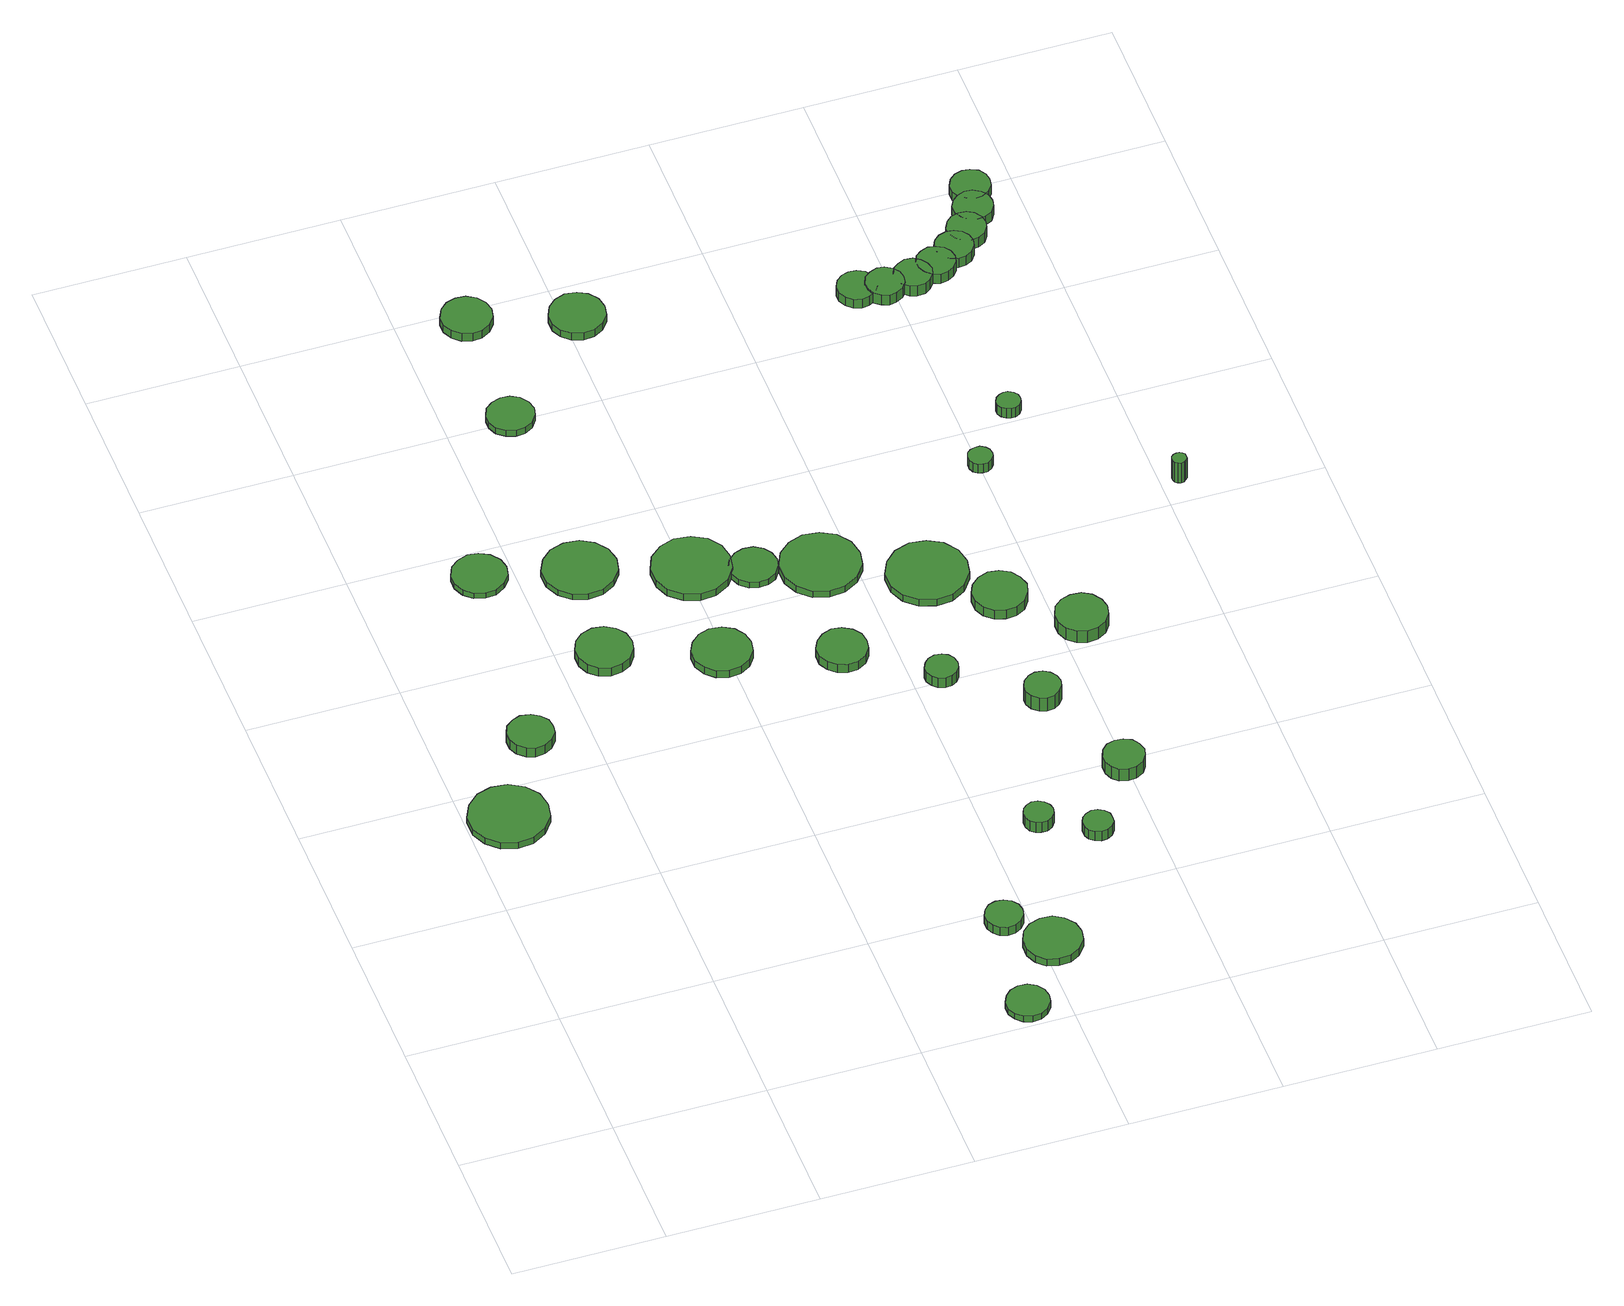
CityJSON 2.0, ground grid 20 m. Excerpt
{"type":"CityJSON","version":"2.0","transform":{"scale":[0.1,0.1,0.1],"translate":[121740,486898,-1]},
"CityObjects":{
"tree1":{"type":"SolitaryVegetationObject","attributes":{"function":"something"},"geometry":[{"type":"MultiSurface","lod":"1","boundaries":[[[0,1,2,3,4,5,6,7,8,9,10,11,12,13,14]],[[15,16,17,18,19,20,21,22,23,24,25,26,27,28,29]],[[0,29,28,1]],[[1,28,27,2]],[[2,27,26,3]],[[3,26,25,4]],[[4,25,24,5]],[[5,24,23,6]],[[6,23,22,7]],[[7,22,21,8]],[[8,21,20,9]],[[9,20,19,10]],[[10,19,18,11]],[[11,18,17,12]],[[12,17,16,13]],[[13,16,15,14]],[[14,15,29,0]]]}]},
"tree2":{"type":"SolitaryVegetationObject","attributes":{"function":"something"},"geometry":[{"type":"MultiSurface","lod":"1","boundaries":[[[30,31,32,33,34,35,36,37,38,39,40,41,42,43,44]],[[45,46,47,48,49,50,51,52,53,54,55,56,57,58,59]],[[30,59,58,31]],[[31,58,57,32]],[[32,57,56,33]],[[33,56,55,34]],[[34,55,54,35]],[[35,54,53,36]],[[36,53,52,37]],[[37,52,51,38]],[[38,51,50,39]],[[39,50,49,40]],[[40,49,48,41]],[[41,48,47,42]],[[42,47,46,43]],[[43,46,45,44]],[[44,45,59,30]]]}]},
"tree3":{"type":"SolitaryVegetationObject","attributes":{"function":"something"},"geometry":[{"type":"MultiSurface","lod":"1","boundaries":[[[60,61,62,63,64,65,66,67,68,69,70,71,72,73,74]],[[75,76,77,78,79,80,81,82,83,84,85,86,87,88,89]],[[60,89,88,61]],[[61,88,87,62]],[[62,87,86,63]],[[63,86,85,64]],[[64,85,84,65]],[[65,84,83,66]],[[66,83,82,67]],[[67,82,81,68]],[[68,81,80,69]],[[69,80,79,70]],[[70,79,78,71]],[[71,78,77,72]],[[72,77,76,73]],[[73,76,75,74]],[[74,75,89,60]]]}]},
"tree4":{"type":"SolitaryVegetationObject","attributes":{"function":"something"},"geometry":[{"type":"MultiSurface","lod":"1","boundaries":[[[90,91,92,93,94,95,96,97,98,99,100,101,102,103,104]],[[105,106,107,108,109,110,111,112,113,114,115,116,117,118,119]],[[90,119,118,91]],[[91,118,117,92]],[[92,117,116,93]],[[93,116,115,94]],[[94,115,114,95]],[[95,114,113,96]],[[96,113,112,97]],[[97,112,111,98]],[[98,111,110,99]],[[99,110,109,100]],[[100,109,108,101]],[[101,108,107,102]],[[102,107,106,103]],[[103,106,105,104]],[[104,105,119,90]]]}]},
"tree5":{"type":"SolitaryVegetationObject","attributes":{"function":"something"}},
"tree6":{"type":"SolitaryVegetationObject","attributes":{"function":"something"},"geometry":[{"type":"MultiSurface","lod":"1","boundaries":[[[120,121,122,123,124,125,126,127,128,129,130,131,132,133,134]],[[135,136,137,138,139,140,141,142,143,144,145,146,147,148,149]],[[120,149,148,121]],[[121,148,147,122]],[[122,147,146,123]],[[123,146,145,124]],[[124,145,144,125]],[[125,144,143,126]],[[126,143,142,127]],[[127,142,141,128]],[[128,141,140,129]],[[129,140,139,130]],[[130,139,138,131]],[[131,138,137,132]],[[132,137,136,133]],[[133,136,135,134]],[[134,135,149,120]]]}]},
"tree7":{"type":"SolitaryVegetationObject","attributes":{"function":"something"},"geometry":[{"type":"MultiSurface","lod":"1","boundaries":[[[150,151,152,153,154,155,156,157,158,159,160,161,162,163,164]],[[165,166,167,168,169,170,171,172,173,174,175,176,177,178,179]],[[150,179,178,151]],[[151,178,177,152]],[[152,177,176,153]],[[153,176,175,154]],[[154,175,174,155]],[[155,174,173,156]],[[156,173,172,157]],[[157,172,171,158]],[[158,171,170,159]],[[159,170,169,160]],[[160,169,168,161]],[[161,168,167,162]],[[162,167,166,163]],[[163,166,165,164]],[[164,165,179,150]]]}]},
"tree8":{"type":"SolitaryVegetationObject","attributes":{"function":"something"},"geometry":[{"type":"MultiSurface","lod":"1","boundaries":[[[180,181,182,183,184,185,186,187,188,189,190,191,192,193,194]],[[195,196,197,198,199,200,201,202,203,204,205,206,207,208,209]],[[180,209,208,181]],[[181,208,207,182]],[[182,207,206,183]],[[183,206,205,184]],[[184,205,204,185]],[[185,204,203,186]],[[186,203,202,187]],[[187,202,201,188]],[[188,201,200,189]],[[189,200,199,190]],[[190,199,198,191]],[[191,198,197,192]],[[192,197,196,193]],[[193,196,195,194]],[[194,195,209,180]]]}]},
"tree9":{"type":"SolitaryVegetationObject","attributes":{"function":"something"},"geometry":[{"type":"MultiSurface","lod":"1","boundaries":[[[210,211,212,213,214,215,216,217,218,219,220,221,222,223,224]],[[225,226,227,228,229,230,231,232,233,234,235,236,237,238,239]],[[210,239,238,211]],[[211,238,237,212]],[[212,237,236,213]],[[213,236,235,214]],[[214,235,234,215]],[[215,234,233,216]],[[216,233,232,217]],[[217,232,231,218]],[[218,231,230,219]],[[219,230,229,220]],[[220,229,228,221]],[[221,228,227,222]],[[222,227,226,223]],[[223,226,225,224]],[[224,225,239,210]]]}]},
"tree10":{"type":"SolitaryVegetationObject","attributes":{"function":"something"},"geometry":[{"type":"MultiSurface","lod":"1","boundaries":[[[240,241,242,243,244,245,246,247,248,249,250,251,252,253,254]],[[255,256,257,258,259,260,261,262,263,264,265,266,267,268,269]],[[240,269,268,241]],[[241,268,267,242]],[[242,267,266,243]],[[243,266,265,244]],[[244,265,264,245]],[[245,264,263,246]],[[246,263,262,247]],[[247,262,261,248]],[[248,261,260,249]],[[249,260,259,250]],[[250,259,258,251]],[[251,258,257,252]],[[252,257,256,253]],[[253,256,255,254]],[[254,255,269,240]]]}]},
"tree11":{"type":"SolitaryVegetationObject","attributes":{"function":"something"},"geometry":[{"type":"MultiSurface","lod":"1","boundaries":[[[270,271,272,273,274,275,276,277,278,279,280,281,282,283,284]],[[285,286,287,288,289,290,291,292,293,294,295,296,297,298,299]],[[270,299,298,271]],[[271,298,297,272]],[[272,297,296,273]],[[273,296,295,274]],[[274,295,294,275]],[[275,294,293,276]],[[276,293,292,277]],[[277,292,291,278]],[[278,291,290,279]],[[279,290,289,280]],[[280,289,288,281]],[[281,288,287,282]],[[282,287,286,283]],[[283,286,285,284]],[[284,285,299,270]]]}]},
"tree12":{"type":"SolitaryVegetationObject","attributes":{"function":"something"},"geometry":[{"type":"MultiSurface","lod":"1","boundaries":[[[300,301,302,303,304,305,306,307,308,309,310,311,312,313,314]],[[315,316,317,318,319,320,321,322,323,324,325,326,327,328,329]],[[300,329,328,301]],[[301,328,327,302]],[[302,327,326,303]],[[303,326,325,304]],[[304,325,324,305]],[[305,324,323,306]],[[306,323,322,307]],[[307,322,321,308]],[[308,321,320,309]],[[309,320,319,310]],[[310,319,318,311]],[[311,318,317,312]],[[312,317,316,313]],[[313,316,315,314]],[[314,315,329,300]]]}]},
"tree13":{"type":"SolitaryVegetationObject","attributes":{"function":"something"},"geometry":[{"type":"MultiSurface","lod":"1","boundaries":[[[330,331,332,333,334,335,336,337,338,339,340,341,342,343,344]],[[345,346,347,348,349,350,351,352,353,354,355,356,357,358,359]],[[330,359,358,331]],[[331,358,357,332]],[[332,357,356,333]],[[333,356,355,334]],[[334,355,354,335]],[[335,354,353,336]],[[336,353,352,337]],[[337,352,351,338]],[[338,351,350,339]],[[339,350,349,340]],[[340,349,348,341]],[[341,348,347,342]],[[342,347,346,343]],[[343,346,345,344]],[[344,345,359,330]]]}]},
"tree14":{"type":"SolitaryVegetationObject","attributes":{"function":"something"},"geometry":[{"type":"MultiSurface","lod":"1","boundaries":[[[360,361,362,363,364,365,366,367,368,369,370,371,372,373,374]],[[375,376,377,378,379,380,381,382,383,384,385,386,387,388,389]],[[360,389,388,361]],[[361,388,387,362]],[[362,387,386,363]],[[363,386,385,364]],[[364,385,384,365]],[[365,384,383,366]],[[366,383,382,367]],[[367,382,381,368]],[[368,381,380,369]],[[369,380,379,370]],[[370,379,378,371]],[[371,378,377,372]],[[372,377,376,373]],[[373,376,375,374]],[[374,375,389,360]]]}]},
"tree15":{"type":"SolitaryVegetationObject","attributes":{"function":"something"},"geometry":[{"type":"MultiSurface","lod":"1","boundaries":[[[390,391,392,393,394,395,396,397,398,399,400,401,402,403,404]],[[405,406,407,408,409,410,411,412,413,414,415,416,417,418,419]],[[390,419,418,391]],[[391,418,417,392]],[[392,417,416,393]],[[393,416,415,394]],[[394,415,414,395]],[[395,414,413,396]],[[396,413,412,397]],[[397,412,411,398]],[[398,411,410,399]],[[399,410,409,400]],[[400,409,408,401]],[[401,408,407,402]],[[402,407,406,403]],[[403,406,405,404]],[[404,405,419,390]]]}]},
"tree16":{"type":"SolitaryVegetationObject","attributes":{"function":"something"}},
"tree17":{"type":"SolitaryVegetationObject","attributes":{"function":"something"},"geometry":[{"type":"MultiSurface","lod":"1","boundaries":[[[420,421,422,423,424,425,426,427,428,429,430,431,432,433,434]],[[435,436,437,438,439,440,441,442,443,444,445,446,447,448,449]],[[420,449,448,421]],[[421,448,447,422]],[[422,447,446,423]],[[423,446,445,424]],[[424,445,444,425]],[[425,444,443,426]],[[426,443,442,427]],[[427,442,441,428]],[[428,441,440,429]],[[429,440,439,430]],[[430,439,438,431]],[[431,438,437,432]],[[432,437,436,433]],[[433,436,435,434]],[[434,435,449,420]]]}]},
"tree18":{"type":"SolitaryVegetationObject","attributes":{"function":"something"},"geometry":[{"type":"MultiSurface","lod":"1","boundaries":[[[450,451,452,453,454,455,456,457,458,459,460,461,462,463,464]],[[465,466,467,468,469,470,471,472,473,474,475,476,477,478,479]],[[450,479,478,451]],[[451,478,477,452]],[[452,477,476,453]],[[453,476,475,454]],[[454,475,474,455]],[[455,474,473,456]],[[456,473,472,457]],[[457,472,471,458]],[[458,471,470,459]],[[459,470,469,460]],[[460,469,468,461]],[[461,468,467,462]],[[462,467,466,463]],[[463,466,465,464]],[[464,465,479,450]]]}]},
"tree19":{"type":"SolitaryVegetationObject","attributes":{"function":"something"},"geometry":[{"type":"MultiSurface","lod":"1","boundaries":[[[480,481,482,483,484,485,486,487,488,489,490,491,492,493,494]],[[495,496,497,498,499,500,501,502,503,504,505,506,507,508,509]],[[480,509,508,481]],[[481,508,507,482]],[[482,507,506,483]],[[483,506,505,484]],[[484,505,504,485]],[[485,504,503,486]],[[486,503,502,487]],[[487,502,501,488]],[[488,501,500,489]],[[489,500,499,490]],[[490,499,498,491]],[[491,498,497,492]],[[492,497,496,493]],[[493,496,495,494]],[[494,495,509,480]]]}]},
"tree20":{"type":"SolitaryVegetationObject","attributes":{"function":"something"},"geometry":[{"type":"MultiSurface","lod":"1","boundaries":[[[510,511,512,513,514,515,516,517,518,519,520,521,522,523,524]],[[525,526,527,528,529,530,531,532,533,534,535,536,537,538,539]],[[510,539,538,511]],[[511,538,537,512]],[[512,537,536,513]],[[513,536,535,514]],[[514,535,534,515]],[[515,534,533,516]],[[516,533,532,517]],[[517,532,531,518]],[[518,531,530,519]],[[519,530,529,520]],[[520,529,528,521]],[[521,528,527,522]],[[522,527,526,523]],[[523,526,525,524]],[[524,525,539,510]]]}]},
"tree21":{"type":"SolitaryVegetationObject","attributes":{"function":"something"},"geometry":[{"type":"MultiSurface","lod":"1","boundaries":[[[540,541,542,543,544,545,546,547,548,549,550,551,552,553,554]],[[555,556,557,558,559,560,561,562,563,564,565,566,567,568,569]],[[540,569,568,541]],[[541,568,567,542]],[[542,567,566,543]],[[543,566,565,544]],[[544,565,564,545]],[[545,564,563,546]],[[546,563,562,547]],[[547,562,561,548]],[[548,561,560,549]],[[549,560,559,550]],[[550,559,558,551]],[[551,558,557,552]],[[552,557,556,553]],[[553,556,555,554]],[[554,555,569,540]]]}]},
"tree22":{"type":"SolitaryVegetationObject","attributes":{"function":"something"},"geometry":[{"type":"MultiSurface","lod":"1","boundaries":[[[570,571,572,573,574,575,576,577,578,579,580,581,582,583,584]],[[585,586,587,588,589,590,591,592,593,594,595,596,597,598,599]],[[570,599,598,571]],[[571,598,597,572]],[[572,597,596,573]],[[573,596,595,574]],[[574,595,594,575]],[[575,594,593,576]],[[576,593,592,577]],[[577,592,591,578]],[[578,591,590,579]],[[579,590,589,580]],[[580,589,588,581]],[[581,588,587,582]],[[582,587,586,583]],[[583,586,585,584]],[[584,585,599,570]]]}]},
"tree23":{"type":"SolitaryVegetationObject","attributes":{"function":"something"},"geometry":[{"type":"MultiSurface","lod":"1","boundaries":[[[600,601,602,603,604,605,606,607,608,609,610,611,612,613,614]],[[615,616,617,618,619,620,621,622,623,624,625,626,627,628,629]],[[600,629,628,601]],[[601,628,627,602]],[[602,627,626,603]],[[603,626,625,604]],[[604,625,624,605]],[[605,624,623,606]],[[606,623,622,607]],[[607,622,621,608]],[[608,621,620,609]],[[609,620,619,610]],[[610,619,618,611]],[[611,618,617,612]],[[612,617,616,613]],[[613,616,615,614]],[[614,615,629,600]]]}]},
"tree24":{"type":"SolitaryVegetationObject","attributes":{"function":"something"},"geometry":[{"type":"MultiSurface","lod":"1","boundaries":[[[630,631,632,633,634,635,636,637,638,639,640,641,642,643,644]],[[645,646,647,648,649,650,651,652,653,654,655,656,657,658,659]],[[630,659,658,631]],[[631,658,657,632]],[[632,657,656,633]],[[633,656,655,634]],[[634,655,654,635]],[[635,654,653,636]],[[636,653,652,637]],[[637,652,651,638]],[[638,651,650,639]],[[639,650,649,640]],[[640,649,648,641]],[[641,648,647,642]],[[642,647,646,643]],[[643,646,645,644]],[[644,645,659,630]]]}]},
"tree25":{"type":"SolitaryVegetationObject","attributes":{"function":"something"},"geometry":[{"type":"MultiSurface","lod":"1","boundaries":[[[660,661,662,663,664,665,666,667,668,669,670,671,672,673,674]],[[675,676,677,678,679,680,681,682,683,684,685,686,687,688,689]],[[660,689,688,661]],[[661,688,687,662]],[[662,687,686,663]],[[663,686,685,664]],[[664,685,684,665]],[[665,684,683,666]],[[666,683,682,667]],[[667,682,681,668]],[[668,681,680,669]],[[669,680,679,670]],[[670,679,678,671]],[[671,678,677,672]],[[672,677,676,673]],[[673,676,675,674]],[[674,675,689,660]]]}]},
"tree26":{"type":"SolitaryVegetationObject","attributes":{"function":"something"},"geometry":[{"type":"MultiSurface","lod":"1","boundaries":[[[690,691,692,693,694,695,696,697,698,699,700,701,702,703,704]],[[705,706,707,708,709,710,711,712,713,714,715,716,717,718,719]],[[690,719,718,691]],[[691,718,717,692]],[[692,717,716,693]],[[693,716,715,694]],[[694,715,714,695]],[[695,714,713,696]],[[696,713,712,697]],[[697,712,711,698]],[[698,711,710,699]],[[699,710,709,700]],[[700,709,708,701]],[[701,708,707,702]],[[702,707,706,703]],[[703,706,705,704]],[[704,705,719,690]]]}]},
"tree27":{"type":"SolitaryVegetationObject","attributes":{"function":"something"},"geometry":[{"type":"MultiSurface","lod":"1","boundaries":[[[720,721,722,723,724,725,726,727,728,729,730,731,732,733,734]],[[735,736,737,738,739,740,741,742,743,744,745,746,747,748,749]],[[720,749,748,721]],[[721,748,747,722]],[[722,747,746,723]],[[723,746,745,724]],[[724,745,744,725]],[[725,744,743,726]],[[726,743,742,727]],[[727,742,741,728]],[[728,741,740,729]],[[729,740,739,730]],[[730,739,738,731]],[[731,738,737,732]],[[732,737,736,733]],[[733,736,735,734]],[[734,735,749,720]]]}]},
"tree28":{"type":"SolitaryVegetationObject","attributes":{"function":"something"},"geometry":[{"type":"MultiSurface","lod":"1","boundaries":[[[750,751,752,753,754,755,756,757,758,759,760,761,762,763,764]],[[765,766,767,768,769,770,771,772,773,774,775,776,777,778,779]],[[750,779,778,751]],[[751,778,777,752]],[[752,777,776,753]],[[753,776,775,754]],[[754,775,774,755]],[[755,774,773,756]],[[756,773,772,757]],[[757,772,771,758]],[[758,771,770,759]],[[759,770,769,760]],[[760,769,768,761]],[[761,768,767,762]],[[762,767,766,763]],[[763,766,765,764]],[[764,765,779,750]]]}]},
"tree29":{"type":"SolitaryVegetationObject","attributes":{"function":"something"},"geometry":[{"type":"MultiSurface","lod":"1","boundaries":[[[780,781,782,783,784,785,786,787,788,789,790,791,792,793,794]],[[795,796,797,798,799,800,801,802,803,804,805,806,807,808,809]],[[780,809,808,781]],[[781,808,807,782]],[[782,807,806,783]],[[783,806,805,784]],[[784,805,804,785]],[[785,804,803,786]],[[786,803,802,787]],[[787,802,801,788]],[[788,801,800,789]],[[789,800,799,790]],[[790,799,798,791]],[[791,798,797,792]],[[792,797,796,793]],[[793,796,795,794]],[[794,795,809,780]]]}]},
"tree30":{"type":"SolitaryVegetationObject","attributes":{"function":"something"},"geometry":[{"type":"MultiSurface","lod":"1","boundaries":[[[810,811,812,813,814,815,816,817,818,819,820,821,822,823,824]],[[825,826,827,828,829,830,831,832,833,834,835,836,837,838,839]],[[810,839,838,811]],[[811,838,837,812]],[[812,837,836,813]],[[813,836,835,814]],[[814,835,834,815]],[[815,834,833,816]],[[816,833,832,817]],[[817,832,831,818]],[[818,831,830,819]],[[819,830,829,820]],[[820,829,828,821]],[[821,828,827,822]],[[822,827,826,823]],[[823,826,825,824]],[[824,825,839,810]]]}]},
"tree31":{"type":"SolitaryVegetationObject","attributes":{"function":"something"}},
"tree32":{"type":"SolitaryVegetationObject","attributes":{"function":"something"},"geometry":[{"type":"MultiSurface","lod":"1","boundaries":[[[840,841,842,843,844,845,846,847,848,849,850,851,852,853,854]],[[855,856,857,858,859,860,861,862,863,864,865,866,867,868,869]],[[840,869,868,841]],[[841,868,867,842]],[[842,867,866,843]],[[843,866,865,844]],[[844,865,864,845]],[[845,864,863,846]],[[846,863,862,847]],[[847,862,861,848]],[[848,861,860,849]],[[849,860,859,850]],[[850,859,858,851]],[[851,858,857,852]],[[852,857,856,853]],[[853,856,855,854]],[[854,855,869,840]]]}]},
"tree33":{"type":"SolitaryVegetationObject","attributes":{"function":"something"},"geometry":[{"type":"MultiSurface","lod":"1","boundaries":[[[870,871,872,873,874,875,876,877,878,879,880,881,882,883,884]],[[885,886,887,888,889,890,891,892,893,894,895,896,897,898,899]],[[870,899,898,871]],[[871,898,897,872]],[[872,897,896,873]],[[873,896,895,874]],[[874,895,894,875]],[[875,894,893,876]],[[876,893,892,877]],[[877,892,891,878]],[[878,891,890,879]],[[879,890,889,880]],[[880,889,888,881]],[[881,888,887,882]],[[882,887,886,883]],[[883,886,885,884]],[[884,885,899,870]]]}]},
"tree34":{"type":"SolitaryVegetationObject","attributes":{"function":"something"},"geometry":[{"type":"MultiSurface","lod":"1","boundaries":[[[900,901,902,903,904,905,906,907,908,909,910,911,912,913,914]],[[915,916,917,918,919,920,921,922,923,924,925,926,927,928,929]],[[900,929,928,901]],[[901,928,927,902]],[[902,927,926,903]],[[903,926,925,904]],[[904,925,924,905]],[[905,924,923,906]],[[906,923,922,907]],[[907,922,921,908]],[[908,921,920,909]],[[909,920,919,910]],[[910,919,918,911]],[[911,918,917,912]],[[912,917,916,913]],[[913,916,915,914]],[[914,915,929,900]]]}]},
"tree35":{"type":"SolitaryVegetationObject","attributes":{"function":"something"},"geometry":[{"type":"MultiSurface","lod":"1","boundaries":[[[930,931,932,933,934,935,936,937,938,939,940,941,942,943,944]],[[945,946,947,948,949,950,951,952,953,954,955,956,957,958,959]],[[930,959,958,931]],[[931,958,957,932]],[[932,957,956,933]],[[933,956,955,934]],[[934,955,954,935]],[[935,954,953,936]],[[936,953,952,937]],[[937,952,951,938]],[[938,951,950,939]],[[939,950,949,940]],[[940,949,948,941]],[[941,948,947,942]],[[942,947,946,943]],[[943,946,945,944]],[[944,945,959,930]]]}]},
"tree36":{"type":"SolitaryVegetationObject","attributes":{"function":"something"},"geometry":[{"type":"MultiSurface","lod":"1","boundaries":[[[960,961,962,963,964,965,966,967,968,969,970,971,972,973,974]],[[975,976,977,978,979,980,981,982,983,984,985,986,987,988,989]],[[960,989,988,961]],[[961,988,987,962]],[[962,987,986,963]],[[963,986,985,964]],[[964,985,984,965]],[[965,984,983,966]],[[966,983,982,967]],[[967,982,981,968]],[[968,981,980,969]],[[969,980,979,970]],[[970,979,978,971]],[[971,978,977,972]],[[972,977,976,973]],[[973,976,975,974]],[[974,975,989,960]]]}]},
"tree37":{"type":"SolitaryVegetationObject","attributes":{"function":"something"},"geometry":[{"type":"MultiSurface","lod":"1","boundaries":[[[990,991,992,993,994,995,996,997,998,999,1000,1001,1002,1003,1004]],[[1005,1006,1007,1008,1009,1010,1011,1012,1013,1014,1015,1016,1017,1018,1019]],[[990,1019,1018,991]],[[991,1018,1017,992]],[[992,1017,1016,993]],[[993,1016,1015,994]],[[994,1015,1014,995]],[[995,1014,1013,996]],[[996,1013,1012,997]],[[997,1012,1011,998]],[[998,1011,1010,999]],[[999,1010,1009,1000]],[[1000,1009,1008,1001]],[[1001,1008,1007,1002]],[[1002,1007,1006,1003]],[[1003,1006,1005,1004]],[[1004,1005,1019,990]]]}]},
"tree38":{"type":"SolitaryVegetationObject","attributes":{"function":"something"},"geometry":[{"type":"MultiSurface","lod":"1","boundaries":[[[1020,1021,1022,1023,1024,1025,1026,1027,1028,1029,1030,1031,1032,1033,1034]],[[1035,1036,1037,1038,1039,1040,1041,1042,1043,1044,1045,1046,1047,1048,1049]],[[1020,1049,1048,1021]],[[1021,1048,1047,1022]],[[1022,1047,1046,1023]],[[1023,1046,1045,1024]],[[1024,1045,1044,1025]],[[1025,1044,1043,1026]],[[1026,1043,1042,1027]],[[1027,1042,1041,1028]],[[1028,1041,1040,1029]],[[1029,1040,1039,1030]],[[1030,1039,1038,1031]],[[1031,1038,1037,1032]],[[1032,1037,1036,1033]],[[1033,1036,1035,1034]],[[1034,1035,1049,1020]]]}]}
},
"vertices":[
[105,546,16],[101,567,16],[88,584,16],[69,595,16],[48,597,16],[28,591,16],[12,576,16],[3,557,16],[3,535,16],[12,516,16],[28,501,16],[48,495,16],[69,497,16],[88,508,16],[101,525,16],[101,525,6],[88,508,6],[69,497,6],[48,495,6],[28,501,6],[12,516,6],[3,535,6],[3,557,6],[12,576,6],[28,591,6],[48,597,6],[69,595,6],[88,584,6],[101,567,6],[105,546,6],
[154,669,20],[152,681,20],[144,691,20],[134,697,20],[121,699,20],[110,695,20],[100,687,20],[95,675,20],[95,663,20],[100,652,20],[110,643,20],[121,639,20],[134,641,20],[144,647,20],[152,657,20],[152,657,5],[144,647,5],[134,641,5],[121,639,5],[110,643,5],[100,652,5],[95,663,5],[95,675,5],[100,687,5],[110,695,5],[121,699,5],[134,697,5],[144,691,5],[152,681,5],[154,669,5],
[192,955,14],[189,969,14],[180,981,14],[167,988,14],[153,990,14],[139,985,14],[128,976,14],[122,962,14],[122,948,14],[128,934,14],[139,924,14],[153,920,14],[167,921,14],[180,929,14],[189,940,14],[189,940,5],[180,929,5],[167,921,5],[153,920,5],[139,924,5],[128,934,5],[122,948,5],[122,962,5],[128,976,5],[139,985,5],[153,990,5],[167,988,5],[180,981,5],[189,969,5],[192,955,5],
[294,778,19],[291,793,19],[282,805,19],[269,813,19],[254,815,19],[239,810,19],[228,800,19],[222,786,19],[222,771,19],[228,757,19],[239,747,19],[254,742,19],[269,744,19],[282,751,19],[291,764,19],[291,764,5],[282,751,5],[269,744,5],[254,742,5],[239,747,5],[228,757,5],[222,771,5],[222,786,5],[228,800,5],[239,810,5],[254,815,5],[269,813,5],[282,805,5],[291,793,5],[294,778,5],
[324,924,14],[320,943,14],[308,959,14],[291,969,14],[271,971,14],[252,965,14],[238,952,14],[229,934,14],[229,914,14],[238,896,14],[252,883,14],[271,877,14],[291,879,14],[308,889,14],[320,905,14],[320,905,5],[308,889,5],[291,879,5],[271,877,5],[252,883,5],[238,896,5],[229,914,5],[229,934,5],[238,952,5],[252,965,5],[271,971,5],[291,969,5],[308,959,5],[320,943,5],[324,924,5],
[577,32,16],[575,43,16],[568,53,16],[558,59,16],[546,60,16],[535,56,16],[527,48,16],[522,38,16],[522,26,16],[527,16,16],[535,8,16],[546,4,16],[558,5,16],[568,11,16],[575,21,16],[575,21,6],[568,11,6],[558,5,6],[546,4,6],[535,8,6],[527,16,6],[522,26,6],[522,38,6],[527,48,6],[535,56,6],[546,60,6],[558,59,6],[568,53,6],[575,43,6],[577,32,6],
[432,731,17],[429,746,17],[420,759,17],[406,767,17],[390,769,17],[375,764,17],[363,753,17],[356,739,17],[356,723,17],[363,708,17],[375,697,17],[390,692,17],[406,694,17],[420,702,17],[429,715,17],[429,715,5],[420,702,5],[406,694,5],[390,692,5],[375,697,5],[363,708,5],[356,723,5],[356,739,5],[363,753,5],[375,764,5],[390,769,5],[406,767,5],[420,759,5],[429,746,5],[432,731,5],
[594,181,19],[592,191,19],[586,199,19],[577,204,19],[567,205,19],[557,202,19],[550,195,19],[546,186,19],[546,176,19],[550,167,19],[557,160,19],[567,157,19],[577,158,19],[586,163,19],[592,171,19],[592,171,5],[586,163,5],[577,158,5],[567,157,5],[557,160,5],[550,167,5],[546,176,5],[546,186,5],[550,195,5],[557,202,5],[567,205,5],[577,204,5],[586,199,5],[592,191,5],[594,181,5],
[313,1201,18],[310,1213,18],[302,1224,18],[291,1230,18],[279,1231,18],[267,1227,18],[257,1219,18],[252,1207,18],[252,1195,18],[257,1183,18],[267,1175,18],[279,1171,18],[291,1172,18],[302,1178,18],[310,1189,18],[310,1189,8],[302,1178,8],[291,1172,8],[279,1171,8],[267,1175,8],[257,1183,8],[252,1195,8],[252,1207,8],[257,1219,8],[267,1227,8],[279,1231,8],[291,1230,8],[302,1224,8],[310,1213,8],[313,1201,8],
[651,124,17],[648,139,17],[638,152,17],[625,160,17],[609,161,17],[594,156,17],[583,146,17],[577,132,17],[577,116,17],[583,102,17],[594,91,17],[609,87,17],[625,88,17],[638,96,17],[648,109,17],[648,109,5],[638,96,5],[625,88,5],[609,87,5],[594,91,5],[583,102,5],[577,116,5],[577,132,5],[583,146,5],[594,156,5],[609,161,5],[625,160,5],[638,152,5],[648,139,5],[651,124,5],
[457,882,15],[453,903,15],[441,920,15],[422,930,15],[401,933,15],[381,926,15],[365,912,15],[357,893,15],[357,871,15],[365,852,15],[381,838,15],[401,831,15],[422,833,15],[441,844,15],[453,861,15],[453,861,4],[441,844,4],[422,833,4],[401,831,4],[381,838,4],[365,852,4],[357,871,4],[357,893,4],[365,912,4],[381,926,4],[401,933,4],[422,930,4],[441,920,4],[453,903,4],[457,882,4],
[318,1376,23],[315,1389,23],[307,1400,23],[295,1407,23],[282,1408,23],[269,1404,23],[259,1395,23],[253,1382,23],[253,1369,23],[259,1356,23],[269,1347,23],[282,1343,23],[295,1344,23],[307,1351,23],[315,1362,23],[315,1362,10],[307,1351,10],[295,1344,10],[282,1343,10],[269,1347,10],[259,1356,10],[253,1369,10],[253,1382,10],[259,1395,10],[269,1404,10],[282,1408,10],[295,1407,10],[307,1400,10],[315,1389,10],[318,1376,10],
[510,859,14],[507,872,14],[500,882,14],[489,889,14],[476,890,14],[464,886,14],[454,877,14],[449,866,14],[449,853,14],[454,841,14],[464,832,14],[476,829,14],[489,830,14],[500,836,14],[507,847,14],[507,847,4],[500,836,4],[489,830,4],[476,829,4],[464,832,4],[454,841,4],[449,853,4],[449,866,4],[454,877,4],[464,886,4],[476,890,4],[489,889,4],[500,882,4],[507,872,4],[510,859,4],
[566,685,19],[564,698,19],[556,709,19],[544,716,19],[531,718,19],[518,713,19],[508,704,19],[502,692,19],[502,678,19],[508,666,19],[518,657,19],[531,653,19],[544,654,19],[556,661,19],[564,672,19],[564,672,5],[556,661,5],[544,654,5],[531,653,5],[518,657,5],[508,666,5],[502,678,5],[502,692,5],[508,704,5],[518,713,5],[531,718,5],[544,716,5],[556,709,5],[564,698,5],[566,685,5],
[686,332,22],[684,339,22],[679,346,22],[672,350,22],[664,351,22],[657,348,22],[651,343,22],[648,336,22],[648,328,22],[651,320,22],[657,315,22],[664,313,22],[672,313,22],[679,317,22],[684,324,22],[684,324,5],[679,317,5],[672,313,5],[664,313,5],[657,315,5],[651,320,5],[648,328,5],[648,336,5],[651,343,5],[657,348,5],[664,351,5],[672,350,5],[679,346,5],[684,339,5],[686,332,5],
[609,835,16],[605,856,16],[592,874,16],[573,884,16],[552,887,16],[532,880,16],[516,866,16],[507,846,16],[507,825,16],[516,805,16],[532,790,16],[552,784,16],[573,786,16],[592,797,16],[605,814,16],[605,814,5],[592,797,5],[573,786,5],[552,784,5],[532,790,5],[516,805,5],[507,825,5],[507,846,5],[516,866,5],[532,880,5],[552,887,5],[573,884,5],[592,874,5],[605,856,5],[609,835,5],
[451,1336,22],[448,1351,22],[439,1363,22],[426,1370,22],[411,1372,22],[397,1367,22],[386,1357,22],[380,1343,22],[380,1328,22],[386,1315,22],[397,1305,22],[411,1300,22],[426,1302,22],[439,1309,22],[448,1321,22],[448,1321,10],[439,1309,10],[426,1302,10],[411,1300,10],[397,1305,10],[386,1315,10],[380,1328,10],[380,1343,10],[386,1357,10],[397,1367,10],[411,1372,10],[426,1370,10],[439,1363,10],[448,1351,10],[451,1336,10],
[750,294,21],[749,302,21],[744,309,21],[737,313,21],[729,314,21],[721,311,21],[715,306,21],[712,299,21],[712,290,21],[715,283,21],[721,278,21],[729,275,21],[737,276,21],[744,280,21],[749,287,21],[749,287,5],[744,280,5],[737,276,5],[729,275,5],[721,278,5],[715,283,5],[712,290,5],[712,299,5],[715,306,5],[721,311,5],[729,314,5],[737,313,5],[744,309,5],[749,302,5],[750,294,5],
[658,610,22],[656,619,22],[651,626,22],[644,630,22],[635,631,22],[626,628,22],[620,622,22],[616,614,22],[616,606,22],[620,598,22],[626,592,22],[635,589,22],[644,590,22],[651,594,22],[656,601,22],[656,601,5],[651,594,5],[644,590,5],[635,589,5],[626,592,5],[620,598,5],[616,606,5],[616,614,5],[620,622,5],[626,628,5],[635,631,5],[644,630,5],[651,626,5],[656,619,5],[658,610,5],
[765,533,29],[763,542,29],[757,550,29],[749,555,29],[739,556,29],[730,553,29],[722,546,29],[718,537,29],[718,528,29],[722,519,29],[730,512,29],[739,509,29],[749,510,29],[757,515,29],[763,523,29],[763,523,6],[757,515,6],[749,510,6],[739,509,6],[730,512,6],[722,519,6],[718,528,6],[718,537,6],[722,546,6],[730,553,6],[739,556,6],[749,555,6],[757,550,6],[763,542,6],[765,533,6],
[728,778,17],[724,799,17],[711,817,17],[692,827,17],[671,830,17],[650,823,17],[634,808,17],[625,789,17],[625,767,17],[634,747,17],[650,733,17],[671,726,17],[692,728,17],[711,739,17],[724,757,17],[724,757,6],[711,739,6],[692,728,6],[671,726,6],[650,733,6],[634,747,6],[625,767,6],[625,789,6],[634,808,6],[650,823,6],[671,830,6],[692,827,6],[711,817,6],[724,799,6],[728,778,6],
[824,389,26],[821,400,26],[815,409,26],[805,414,26],[794,415,26],[783,412,26],[775,404,26],[771,394,26],[771,383,26],[775,373,26],[783,365,26],[794,362,26],[805,363,26],[815,369,26],[821,378,26],[821,378,6],[815,369,6],[805,363,6],[794,362,6],[783,365,6],[775,373,6],[771,383,6],[771,394,6],[775,404,6],[783,412,6],[794,415,6],[805,414,6],[815,409,6],[821,400,6],[824,389,6],
[783,712,21],[779,726,21],[771,738,21],[758,745,21],[744,747,21],[730,742,21],[719,732,21],[713,719,21],[713,704,21],[719,691,21],[730,681,21],[744,677,21],[758,678,21],[771,685,21],[779,697,21],[779,697,6],[771,685,6],[758,678,6],[744,677,6],[730,681,6],[719,691,6],[713,704,6],[713,719,6],[719,732,6],[730,742,6],[744,747,6],[758,745,6],[771,738,6],[779,726,6],[783,712,6],
[862,639,26],[859,652,26],[851,664,26],[839,671,26],[825,672,26],[812,668,26],[801,659,26],[796,646,26],[796,632,26],[801,619,26],[812,610,26],[825,605,26],[839,607,26],[851,614,26],[859,625,26],[859,625,6],[851,614,6],[839,607,6],[825,605,6],[812,610,6],[801,619,6],[796,632,6],[796,646,6],[801,659,6],[812,668,6],[825,672,6],[839,671,6],[851,664,6],[859,652,6],[862,639,6],
[817,940,22],[816,947,22],[812,952,22],[806,956,22],[800,956,22],[793,954,22],[788,950,22],[786,944,22],[786,937,22],[788,931,22],[793,927,22],[800,925,22],[806,925,22],[812,929,22],[816,934,22],[816,934,7],[812,929,7],[806,925,7],[800,925,7],[793,927,7],[788,931,7],[786,937,7],[786,944,7],[788,950,7],[793,954,7],[800,956,7],[806,956,7],[812,952,7],[816,947,7],[817,940,7],
[780,1268,24],[778,1278,24],[772,1287,24],[762,1292,24],[752,1293,24],[742,1290,24],[734,1283,24],[729,1273,24],[729,1263,24],[734,1253,24],[742,1246,24],[752,1242,24],[762,1244,24],[772,1249,24],[778,1258,24],[778,1258,9],[772,1249,9],[762,1244,9],[752,1242,9],[742,1246,9],[734,1253,9],[729,1263,9],[729,1273,9],[734,1283,9],[742,1290,9],[752,1293,9],[762,1292,9],[772,1287,9],[778,1278,9],[780,1268,9],
[813,1261,26],[811,1271,26],[805,1279,26],[796,1285,26],[786,1286,26],[776,1282,26],[768,1276,26],[764,1266,26],[764,1256,26],[768,1246,26],[776,1240,26],[786,1236,26],[796,1238,26],[805,1243,26],[811,1251,26],[811,1251,9],[805,1243,9],[796,1238,9],[786,1236,9],[776,1240,9],[768,1246,9],[764,1256,9],[764,1266,9],[768,1276,9],[776,1282,9],[786,1286,9],[796,1285,9],[805,1279,9],[811,1271,9],[813,1261,9],
[880,1018,24],[879,1024,24],[875,1029,24],[869,1033,24],[863,1033,24],[857,1031,24],[852,1027,24],[849,1021,24],[849,1015,24],[852,1009,24],[857,1005,24],[863,1003,24],[869,1003,24],[875,1006,24],[879,1012,24],[879,1012,8],[875,1006,8],[869,1003,8],[863,1003,8],[857,1005,8],[852,1009,8],[849,1015,8],[849,1021,8],[852,1027,8],[857,1031,8],[863,1033,8],[869,1033,8],[875,1029,8],[879,1024,8],[880,1018,8],
[851,1264,26],[848,1274,26],[842,1282,26],[834,1288,26],[823,1289,26],[814,1285,26],[806,1279,26],[802,1269,26],[802,1259,26],[806,1250,26],[814,1243,26],[823,1240,26],[834,1241,26],[842,1246,26],[848,1254,26],[848,1254,9],[842,1246,9],[834,1241,9],[823,1240,9],[814,1243,9],[806,1250,9],[802,1259,9],[802,1269,9],[806,1279,9],[814,1285,9],[823,1289,9],[834,1288,9],[842,1282,9],[848,1274,9],[851,1264,9],
[884,1275,26],[882,1285,26],[876,1293,26],[867,1298,26],[857,1300,26],[847,1296,26],[839,1290,26],[835,1280,26],[835,1270,26],[839,1261,26],[847,1254,26],[857,1250,26],[867,1252,26],[876,1257,26],[882,1265,26],[882,1265,10],[876,1257,10],[867,1252,10],[857,1250,10],[847,1254,10],[839,1261,10],[835,1270,10],[835,1280,10],[839,1290,10],[847,1296,10],[857,1300,10],[867,1298,10],[876,1293,10],[882,1285,10],[884,1275,10],
[1033,838,42],[1033,842,42],[1030,845,42],[1027,847,42],[1023,847,42],[1019,846,42],[1016,843,42],[1015,840,42],[1015,836,42],[1016,832,42],[1019,830,42],[1023,828,42],[1027,829,42],[1030,831,42],[1033,834,42],[1033,834,8],[1030,831,8],[1027,829,8],[1023,828,8],[1019,830,8],[1016,832,8],[1015,836,8],[1015,840,8],[1016,843,8],[1019,846,8],[1023,847,8],[1027,847,8],[1030,845,8],[1033,842,8],[1033,838,8],
[914,1294,26],[912,1304,26],[906,1312,26],[897,1317,26],[887,1318,26],[877,1315,26],[869,1308,26],[865,1299,26],[865,1289,26],[869,1279,26],[877,1272,26],[887,1269,26],[897,1270,26],[906,1275,26],[912,1284,26],[912,1284,10],[906,1275,10],[897,1270,10],[887,1269,10],[877,1272,10],[869,1279,10],[865,1289,10],[865,1299,10],[869,1308,10],[877,1315,10],[887,1318,10],[897,1317,10],[906,1312,10],[912,1304,10],[914,1294,10],
[939,1319,26],[937,1329,26],[931,1338,26],[922,1343,26],[912,1344,26],[902,1341,26],[894,1334,26],[889,1324,26],[889,1314,26],[894,1304,26],[902,1297,26],[912,1294,26],[922,1295,26],[931,1300,26],[937,1309,26],[937,1309,10],[931,1300,10],[922,1295,10],[912,1294,10],[902,1297,10],[894,1304,10],[889,1314,10],[889,1324,10],[894,1334,10],[902,1341,10],[912,1344,10],[922,1343,10],[931,1338,10],[937,1329,10],[939,1319,10],
[959,1351,26],[957,1362,26],[951,1370,26],[941,1376,26],[931,1377,26],[921,1373,26],[913,1366,26],[908,1357,26],[908,1346,26],[913,1336,26],[921,1329,26],[931,1326,26],[941,1327,26],[951,1332,26],[957,1341,26],[957,1341,11],[951,1332,11],[941,1327,11],[931,1326,11],[921,1329,11],[913,1336,11],[908,1346,11],[908,1357,11],[913,1366,11],[921,1373,11],[931,1377,11],[941,1376,11],[951,1370,11],[957,1362,11],[959,1351,11],
[968,1387,26],[966,1397,26],[960,1406,26],[950,1411,26],[940,1412,26],[930,1409,26],[922,1402,26],[917,1392,26],[917,1381,26],[922,1372,26],[930,1365,26],[940,1361,26],[950,1362,26],[960,1368,26],[966,1376,26],[966,1376,11],[960,1368,11],[950,1362,11],[940,1361,11],[930,1365,11],[922,1372,11],[917,1381,11],[917,1392,11],[922,1402,11],[930,1409,11],[940,1412,11],[950,1411,11],[960,1406,11],[966,1397,11],[968,1387,11]
]}
